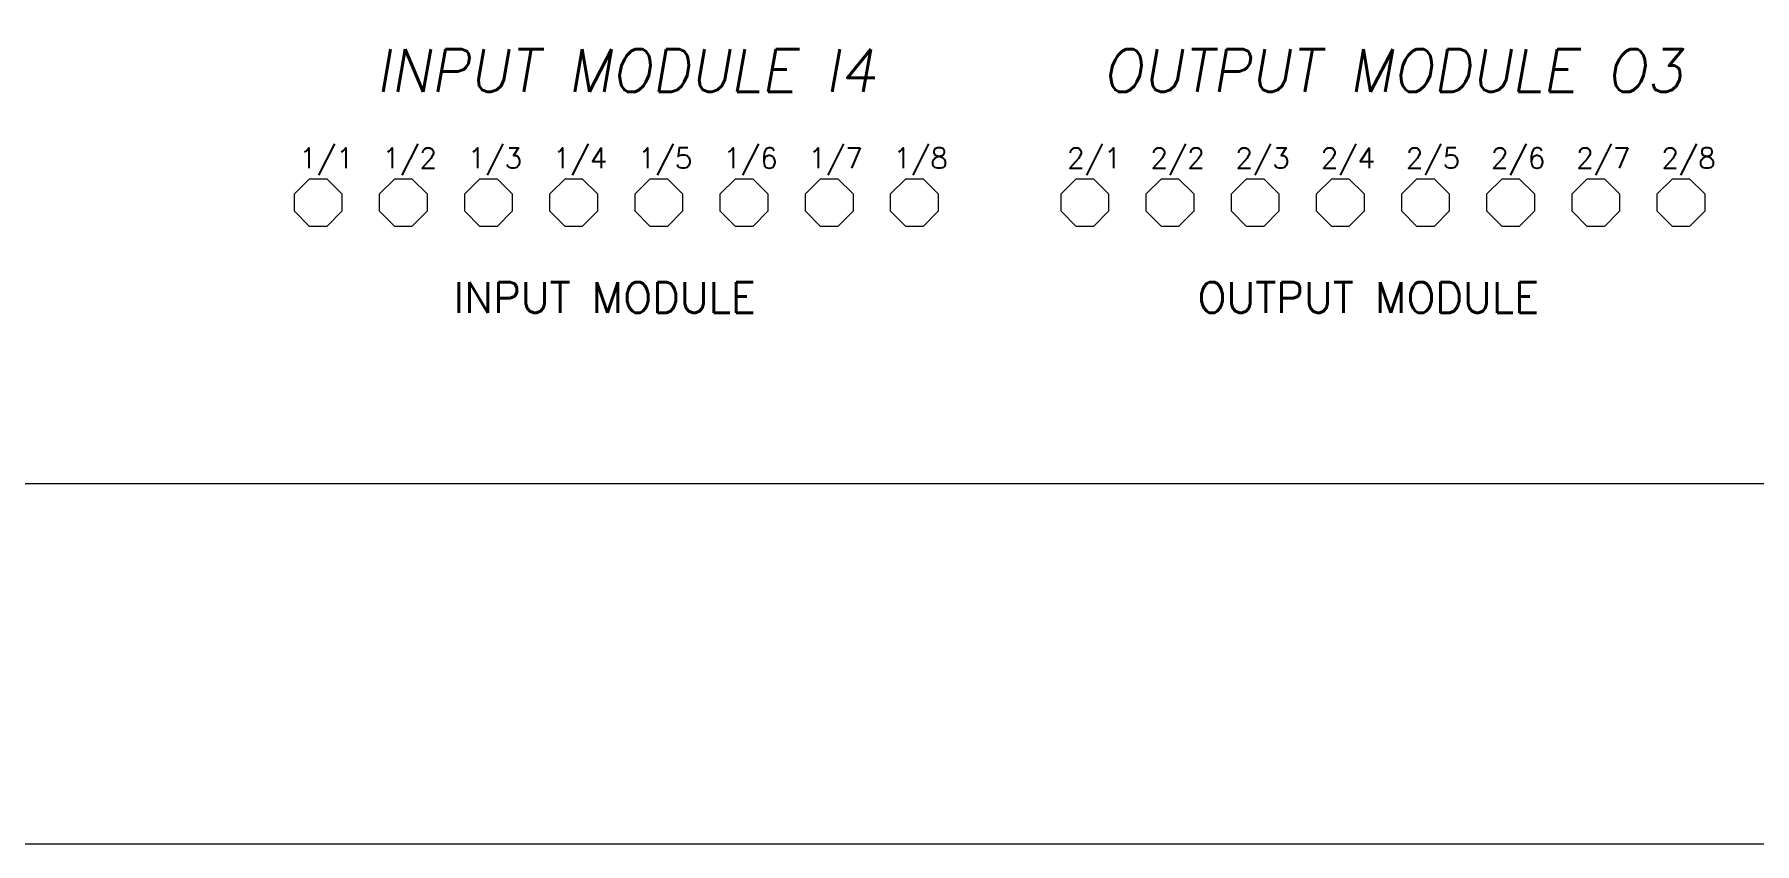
# Model space of a CAD drawing. Extents: x -2993 to 3661, y -4147 to -1441.
# Drawn here: x 3331.5 to 3432.4, y -3603.7 to -3556.2 of the extents above; entities that cross this region are included whole.
import ezdxf
from ezdxf.enums import TextEntityAlignment as Align

# ---------------------------------------------------------------- set-up
doc = ezdxf.new("R2010")
doc.units = 0
doc.header["$LTSCALE"] = 0.1
doc.header["$MEASUREMENT"] = 0
doc.layers.get('0').update_dxf_attribs({"linetype": 'CONTINUOUS'})
for name, color, linetype in [('21', 7, 'CONTINUOUS'), ('MONTAGEPLAAT', 230, 'CONTINUOUS'), ('MOTMODULE', 7, 'CONTINUOUS')]:
    doc.layers.add(name, color=color, linetype=linetype)
doc.styles.get("Standard").update_dxf_attribs({"font": 'simplex.shx'})

msp = doc.modelspace()

# ---------------------------------------------------------------- linework, layer by layer
at = {"color": 7, "lineweight": 13}
msp.add_lwpolyline([(3213.52, -3603.74), (3661.41, -3603.74), (3661.41, -3401.62), (3213.52, -3401.62)], close=True, dxfattribs=at)
at = {"layer": '21', "color": 7, "lineweight": 13}
for p, q in [((3346.72, -3565.57), (3347.61, -3564.68)), ((3347.61, -3564.68), (3348.62, -3564.68)), ((3348.62, -3564.68), (3349.51, -3565.57)), ((3351.72, -3565.57), (3352.61, -3564.68)), ((3352.61, -3564.68), (3353.62, -3564.68)), ((3353.62, -3564.68), (3354.51, -3565.57)), ((3356.72, -3565.57), (3357.61, -3564.68)), ((3357.61, -3564.68), (3358.62, -3564.68)), ((3358.62, -3564.68), (3359.51, -3565.57)), ((3361.72, -3565.57), (3362.61, -3564.68)), ((3362.61, -3564.68), (3363.62, -3564.68)), ((3363.62, -3564.68), (3364.51, -3565.57)), ((3366.72, -3565.57), (3367.61, -3564.68)), ((3367.61, -3564.68), (3368.62, -3564.68)), ((3368.62, -3564.68), (3369.51, -3565.57)), ((3371.72, -3565.57), (3372.61, -3564.68)), ((3372.61, -3564.68), (3373.62, -3564.68)), ((3373.62, -3564.68), (3374.51, -3565.57)), ((3376.72, -3565.57), (3377.61, -3564.68)), ((3377.61, -3564.68), (3378.62, -3564.68)), ((3378.62, -3564.68), (3379.51, -3565.57)), ((3381.72, -3565.57), (3382.61, -3564.68)), ((3382.61, -3564.68), (3383.62, -3564.68)), ((3383.62, -3564.68), (3384.51, -3565.57)), ((3391.72, -3565.57), (3392.61, -3564.68)), ((3392.61, -3564.68), (3393.62, -3564.68)), ((3393.62, -3564.68), (3394.51, -3565.57)), ((3396.72, -3565.57), (3397.61, -3564.68)), ((3397.61, -3564.68), (3398.62, -3564.68)), ((3398.62, -3564.68), (3399.51, -3565.57)), ((3401.72, -3565.57), (3402.61, -3564.68)), ((3402.61, -3564.68), (3403.62, -3564.68)), ((3403.62, -3564.68), (3404.51, -3565.57)), ((3406.72, -3565.57), (3407.61, -3564.68)), ((3407.61, -3564.68), (3408.62, -3564.68)), ((3408.62, -3564.68), (3409.51, -3565.57)), ((3411.72, -3565.57), (3412.61, -3564.68)), ((3412.61, -3564.68), (3413.62, -3564.68)), ((3413.62, -3564.68), (3414.51, -3565.57)), ((3416.72, -3565.57), (3417.61, -3564.68)), ((3417.61, -3564.68), (3418.62, -3564.68)), ((3418.62, -3564.68), (3419.51, -3565.57)), ((3421.72, -3565.57), (3422.61, -3564.68)), ((3422.61, -3564.68), (3423.62, -3564.68)), ((3423.62, -3564.68), (3424.51, -3565.57)), ((3426.72, -3565.57), (3427.61, -3564.68)), ((3427.61, -3564.68), (3428.62, -3564.68)), ((3428.62, -3564.68), (3429.51, -3565.57)), ((3346.72, -3566.59), (3346.72, -3565.57)), ((3349.51, -3565.57), (3349.51, -3566.59)), ((3351.72, -3566.59), (3351.72, -3565.57)), ((3354.51, -3565.57), (3354.51, -3566.59)), ((3356.72, -3566.59), (3356.72, -3565.57)), ((3359.51, -3565.57), (3359.51, -3566.59)), ((3361.72, -3566.59), (3361.72, -3565.57)), ((3364.51, -3565.57), (3364.51, -3566.59)), ((3366.72, -3566.59), (3366.72, -3565.57)), ((3369.51, -3565.57), (3369.51, -3566.59)), ((3371.72, -3566.59), (3371.72, -3565.57)), ((3374.51, -3565.57), (3374.51, -3566.59)), ((3376.72, -3566.59), (3376.72, -3565.57)), ((3379.51, -3565.57), (3379.51, -3566.59)), ((3381.72, -3566.59), (3381.72, -3565.57)), ((3384.51, -3565.57), (3384.51, -3566.59)), ((3391.72, -3566.59), (3391.72, -3565.57)), ((3394.51, -3565.57), (3394.51, -3566.59)), ((3396.72, -3566.59), (3396.72, -3565.57)), ((3399.51, -3565.57), (3399.51, -3566.59)), ((3401.72, -3566.59), (3401.72, -3565.57)), ((3404.51, -3565.57), (3404.51, -3566.59)), ((3406.72, -3566.59), (3406.72, -3565.57)), ((3409.51, -3565.57), (3409.51, -3566.59)), ((3411.72, -3566.59), (3411.72, -3565.57)), ((3414.51, -3565.57), (3414.51, -3566.59)), ((3416.72, -3566.59), (3416.72, -3565.57)), ((3419.51, -3565.57), (3419.51, -3566.59)), ((3421.72, -3566.59), (3421.72, -3565.57)), ((3424.51, -3565.57), (3424.51, -3566.59)), ((3426.72, -3566.59), (3426.72, -3565.57)), ((3429.51, -3565.57), (3429.51, -3566.59)), ((3347.61, -3567.48), (3346.72, -3566.59)), ((3349.51, -3566.59), (3348.62, -3567.48)), ((3352.61, -3567.48), (3351.72, -3566.59)), ((3354.51, -3566.59), (3353.62, -3567.48)), ((3357.61, -3567.48), (3356.72, -3566.59)), ((3359.51, -3566.59), (3358.62, -3567.48)), ((3362.61, -3567.48), (3361.72, -3566.59)), ((3364.51, -3566.59), (3363.62, -3567.48)), ((3367.61, -3567.48), (3366.72, -3566.59)), ((3369.51, -3566.59), (3368.62, -3567.48)), ((3372.61, -3567.48), (3371.72, -3566.59)), ((3374.51, -3566.59), (3373.62, -3567.48)), ((3377.61, -3567.48), (3376.72, -3566.59)), ((3379.51, -3566.59), (3378.62, -3567.48)), ((3382.61, -3567.48), (3381.72, -3566.59)), ((3384.51, -3566.59), (3383.62, -3567.48)), ((3392.61, -3567.48), (3391.72, -3566.59)), ((3394.51, -3566.59), (3393.62, -3567.48)), ((3397.61, -3567.48), (3396.72, -3566.59)), ((3399.51, -3566.59), (3398.62, -3567.48)), ((3402.61, -3567.48), (3401.72, -3566.59)), ((3404.51, -3566.59), (3403.62, -3567.48)), ((3407.61, -3567.48), (3406.72, -3566.59)), ((3409.51, -3566.59), (3408.62, -3567.48)), ((3412.61, -3567.48), (3411.72, -3566.59)), ((3414.51, -3566.59), (3413.62, -3567.48)), ((3417.61, -3567.48), (3416.72, -3566.59)), ((3419.51, -3566.59), (3418.62, -3567.48)), ((3422.61, -3567.48), (3421.72, -3566.59)), ((3424.51, -3566.59), (3423.62, -3567.48)), ((3427.61, -3567.48), (3426.72, -3566.59)), ((3429.51, -3566.59), (3428.62, -3567.48)), ((3348.62, -3567.48), (3347.61, -3567.48)), ((3353.62, -3567.48), (3352.61, -3567.48)), ((3358.62, -3567.48), (3357.61, -3567.48)), ((3363.62, -3567.48), (3362.61, -3567.48)), ((3368.62, -3567.48), (3367.61, -3567.48)), ((3373.62, -3567.48), (3372.61, -3567.48)), ((3378.62, -3567.48), (3377.61, -3567.48)), ((3383.62, -3567.48), (3382.61, -3567.48)), ((3393.62, -3567.48), (3392.61, -3567.48)), ((3398.62, -3567.48), (3397.61, -3567.48)), ((3403.62, -3567.48), (3402.61, -3567.48)), ((3408.62, -3567.48), (3407.61, -3567.48)), ((3413.62, -3567.48), (3412.61, -3567.48)), ((3418.62, -3567.48), (3417.61, -3567.48)), ((3423.62, -3567.48), (3422.61, -3567.48)), ((3428.62, -3567.48), (3427.61, -3567.48))]:
    msp.add_line(p, q, dxfattribs=at)
at = {"layer": 'MONTAGEPLAAT', "color": 7, "lineweight": 13}
msp.add_line((3245.11, -3582.58), (3636.11, -3582.58), dxfattribs=at)

# ---------------------------------------------------------------- texts
at = {"layer": '21', "color": 7, "lineweight": 13}
for s, height, p in [('1/1', 1.2, (3347.01, -3564.07)), ('1/2', 1.2, (3351.9, -3564.07)), ('1/3', 1.2, (3356.9, -3564.07)), ('1/4', 1.2, (3361.9, -3564.07)), ('1/5', 1.2, (3366.89, -3564.07)), ('1/6', 1.2, (3371.9, -3564.07)), ('1/7', 1.2, (3376.9, -3564.07)), ('1/8', 1.2, (3381.89, -3564.07)), ('2/1', 1.2, (3392.08, -3564.07)), ('2/2', 1.2, (3396.97, -3564.07)), ('2/3', 1.2, (3401.96, -3564.07)), ('2/4', 1.2, (3406.97, -3564.07)), ('2/5', 1.2, (3411.96, -3564.07)), ('2/6', 1.2, (3416.96, -3564.07)), ('2/7', 1.2, (3421.96, -3564.07)), ('2/8', 1.2, (3426.96, -3564.07)), ('INPUT MODULE', 1.8, (3356.07, -3572.55)), ('OUTPUT MODULE', 1.8, (3399.73, -3572.55))]:
    msp.add_text(s, height=height, dxfattribs=at).set_placement(p)
at = {"layer": 'MOTMODULE', "color": 7, "lineweight": 13, "oblique": 10}
for s, p in [('INPUT MODULE I4', (3366.18, -3559.58)), ('OUTPUT MODULE O3', (3411.18, -3559.58))]:
    msp.add_text(s, height=2.5, dxfattribs=at).set_placement(p, align=Align.CENTER)

doc.saveas('drawing.dxf')
